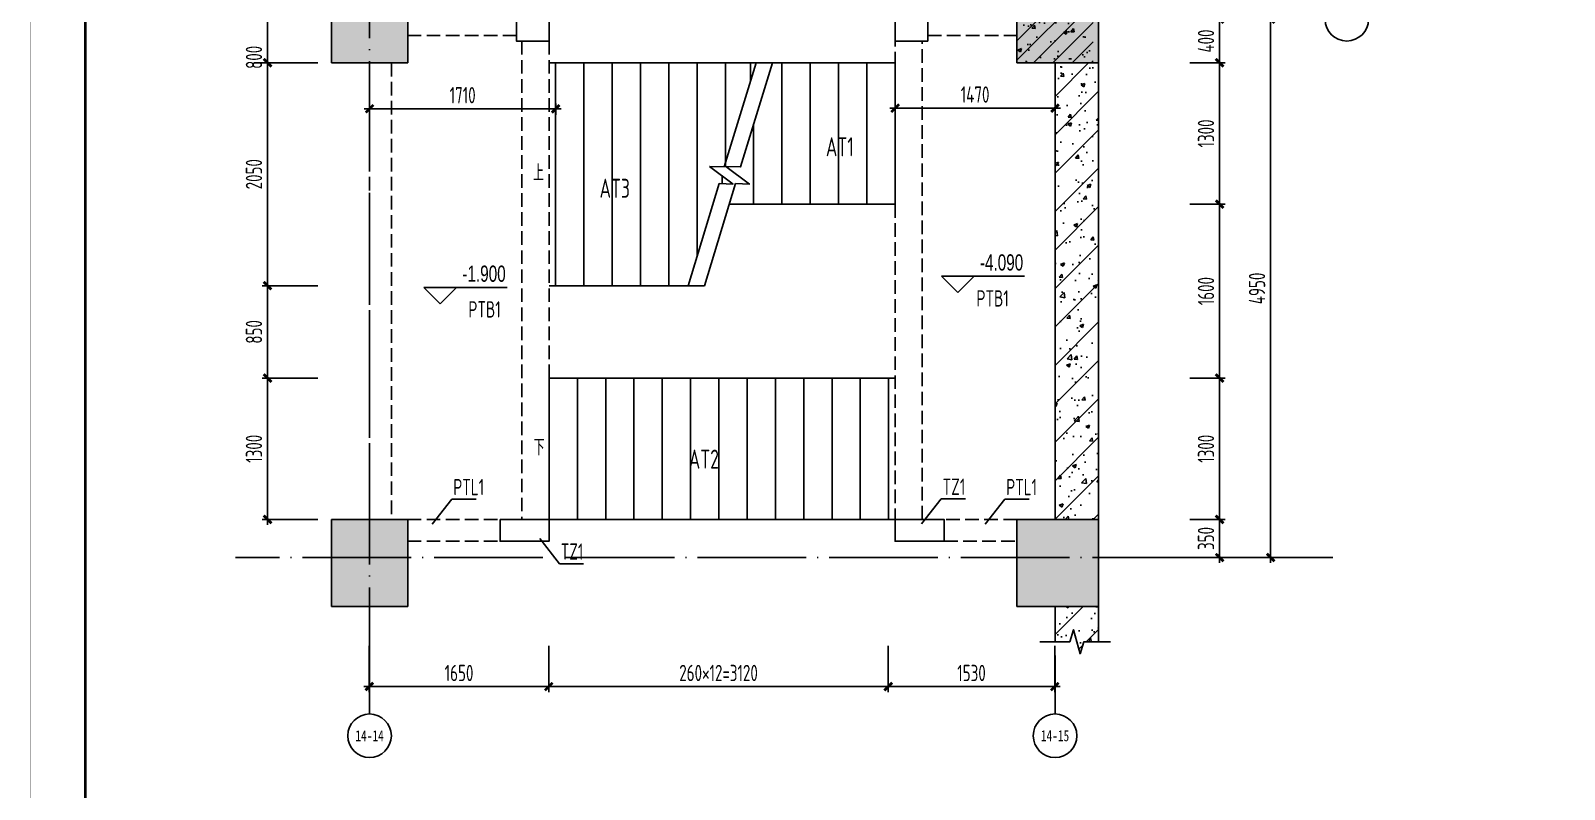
# Model space of a CAD drawing. Extents: x 458696 to 839151, y -191463 to 35158.
# Drawn here: x 505277 to 519373, y -50076 to -43098 of the extents above; entities that cross this region are included whole.
import ezdxf
from ezdxf.enums import TextEntityAlignment as Align

# ---------------------------------------------------------------- set-up
doc = ezdxf.new("R2010")
doc.units = 0
doc.header["$LTSCALE"] = 500
for name, pattern in [('CENTER', [2, 1.25, -0.25, 0.25, -0.25]), ('DASH', [0.35, 0.25, -0.1]), ('DOTE', [2.42, 2, -0.2, 0.02, -0.2])]:
    doc.linetypes.add(name, pattern=pattern)
doc.layers.get('0').update_dxf_attribs({"linetype": 'CONTINUOUS'})
doc.layers.get('Defpoints').update_dxf_attribs({"color": 167, "linetype": 'CONTINUOUS'})
for name, color, linetype in [('02-TEXT_轴号', 7, 'CONTINUOUS'), ('05-填充_天正', 26, 'CONTINUOUS'), ('104-13#14# B1核心筒$0$104-13#14# B1核心筒$0$DIM_SYMB', 3, 'CONTINUOUS'), ('104-13#14# B1核心筒$0$A_STR-砼墙', 51, 'CONTINUOUS'), ('A-E_楼梯', 171, 'CONTINUOUS'), ('A_STR-砼柱', 51, 'CONTINUOUS'), ('AXIS', 253, 'CENTER'), ('PUB_TEXT', 7, 'CONTINUOUS'), ('s-beam', 4, 'DASH'), ('s-colu', 2, 'CONTINUOUS'), ('s-colu-hatc', 251, 'CONTINUOUS'), ('s-dim', 3, 'CONTINUOUS'), ('S-HATCH', 253, 'CONTINUOUS'), ('s-stair', 7, 'CONTINUOUS'), ('s-thin', 3, 'CONTINUOUS'), ('S_TEXT', 7, 'CONTINUOUS'), ('S_THIN', 7, 'CONTINUOUS')]:
    doc.layers.add(name, color=color, linetype=linetype)
doc.styles.add('_TCH_AXIS', font='STXIHEI.TTF')
doc.styles.add('_TCH_DIM', font='ros.shx', dxfattribs={"width": 0.8, "bigfont": 'jd.shx'})
doc.styles.add('TSSD_Dimension', font='tssdeng.shx', dxfattribs={"width": 0.7, "bigfont": 'TSSDCHN.SHX'})
doc.styles.add('TSSD_Rein', font='Tssdeng.shx', dxfattribs={"width": 0.7, "bigfont": 'hztxt.shx'})
doc.dimstyles.new('TSSD_50_50', dxfattribs={"dimtxt": 150, "dimasz": 50, "dimexe": 50, "dimexo": 125, "dimgap": 50, "dimtad": 1, "dimdec": 0, "dimzin": 0, "dimdsep": 46, "dimtxsty": 'TSSD_Dimension', "dimblk": 'ARCHTICK', "dimblk1": 'ARCHTICK', "dimblk2": 'ARCHTICK', "dimcen": 0, "dimdle": 50, "dimclrt": 7, "dimadec": 0, "dimazin": 0, "dimtfac": 1, "dimtdec": 0, "dimtix": 1, "dimtmove": 2, "dimatfit": 3, "dimfxl": 1, "dimtolj": 1, "dimtzin": 0, "dimarcsym": 0})
pattern_1 = [(50, (166016.54, 10673.13), (358.6301, -31.37607), [37.5, -412.5]), (355, (166016.54, 10673.13), (-69.37567, 376.09607), [30, -330]), (100.4514, (166046.43, 10670.52), (289.2547, 344.71977), [31.8701, -350.57106]), (46.1842, (166016.54, 10773.13), (533.6205, -82.7595), [56.25, -618.75]), (96.6356, (166061, 10766.24), (467.33135, 487.0589), [47.80514, -525.8565]), (351.1842, (166016.54, 10773.13), (467.331, 487.0593), [45, -495]), (21, (166066.54, 10748.13), (298.45353, -201.30945), [37.5, -412.5]), (326, (166066.54, 10748.13), (121.65767, 362.57502), [30, -330]), (71.4514, (166091.4, 10731.36), (420.1113, 161.26525), [31.8701, -350.57106]), (37.5, (166016.54, 10673.13), (6.079928, 166.446927), [0, -326, 0, -335, 0, -331.25]), (7.5, (166016.54, 10673.13), (131.53477, 197.20586), [0, -191, 0, -318.5, 0, -126.25]), (327.5, (165905.04, 10673.13), (266.91122, -11.277436), [0, -125, 0, -390, 0, -517.5]), (317.5, (165855.04, 10673.13), (291.59308, 50.05249), [0, -162.5, 0, -259, 0, -367.5]), (45, (166016.54, 10673.13), (-176.7767, 176.7767), [])]

# ---------------------------------------------------------------- blocks, each defined once
blk = doc.blocks.new('_ArchTick')
at = {"color": 0, "const_width": 0.5}
blk.add_lwpolyline([(-0.71, -0.71), (0.71, 0.71)], dxfattribs=at)
blk = doc.blocks.new('*D894')
at = {"layer": 'Defpoints', "color": 0, "transparency": 16777216}
for p in [(516173, -42994), (516673, -42994), (516173, -47944)]:
    blk.add_point(p, dxfattribs=at)
at = {"layer": 's-dim', "color": 0, "lineweight": -2, "transparency": 16777216}
for p, q in [((516673, -47994), (516673, -42944)), ((516298, -42994), (516723, -42994)), ((516298, -47944), (516723, -47944))]:
    blk.add_line(p, q, dxfattribs=at)
at = {"layer": 's-dim', "color": 0, "lineweight": -2, "transparency": 16777216, "xscale": 50, "yscale": 50, "zscale": 50}
for p, rotation in [((516673, -42994), 90), ((516673, -47944), 270)]:
    blk.add_blockref('_ArchTick', p, dxfattribs=dict(at, rotation=rotation))
at = {"layer": 's-dim', "color": 7, "transparency": 16777216, "insert": (516548, -45469), "char_height": 150, "attachment_point": 5, "rotation": 90, "style": 'TSSD_Dimension'}
blk.add_mtext('\\A1;4950', dxfattribs=at)
blk = doc.blocks.new('*D896')
at = {"layer": 'Defpoints', "color": 0, "transparency": 16777216}
for p in [(508389, -48631), (510039, -48631), (510039, -49131)]:
    blk.add_point(p, dxfattribs=at)
at = {"layer": 's-dim', "color": 0, "lineweight": -2, "transparency": 16777216}
for p, q in [((508389, -48756), (508389, -49181)), ((510039, -48756), (510039, -49181)), ((508339, -49131), (510089, -49131))]:
    blk.add_line(p, q, dxfattribs=at)
at = {"layer": 's-dim', "color": 0, "lineweight": -2, "transparency": 16777216, "xscale": 50, "yscale": 50, "zscale": 50, "rotation": 180}
blk.add_blockref('_ArchTick', (508389, -49131), dxfattribs=at)
at = {"layer": 's-dim', "color": 0, "lineweight": -2, "transparency": 16777216, "xscale": 50, "yscale": 50, "zscale": 50}
blk.add_blockref('_ArchTick', (510039, -49131), dxfattribs=at)
at = {"layer": 's-dim', "color": 7, "transparency": 16777216, "insert": (509214, -49006), "char_height": 150, "attachment_point": 5, "style": 'TSSD_Dimension'}
blk.add_mtext('\\A1;1650', dxfattribs=at)
blk = doc.blocks.new('*D905')
at = {"layer": 'Defpoints', "color": 0, "transparency": 16777216}
for p in [(508042, -43394), (507454, -45444), (508042, -45444)]:
    blk.add_point(p, dxfattribs=at)
at = {"layer": 's-dim', "color": 0, "lineweight": -2, "transparency": 16777216}
for p, q in [((507917, -43394), (507404, -43394)), ((507454, -43344), (507454, -45494)), ((507917, -45444), (507404, -45444))]:
    blk.add_line(p, q, dxfattribs=at)
at = {"layer": 's-dim', "color": 0, "lineweight": -2, "transparency": 16777216, "xscale": 50, "yscale": 50, "zscale": 50}
for p, rotation in [((507454, -43394), 90), ((507454, -45444), 270)]:
    blk.add_blockref('_ArchTick', p, dxfattribs=dict(at, rotation=rotation))
at = {"layer": 's-dim', "color": 7, "transparency": 16777216, "insert": (507329, -44419), "char_height": 150, "attachment_point": 5, "rotation": 90, "style": 'TSSD_Dimension'}
blk.add_mtext('\\A1;2050', dxfattribs=at)
blk = doc.blocks.new('*D906')
at = {"layer": 'Defpoints', "color": 0, "transparency": 16777216}
for p in [(508042, -45444), (507454, -46294), (508042, -46294)]:
    blk.add_point(p, dxfattribs=at)
at = {"layer": 's-dim', "color": 0, "lineweight": -2, "transparency": 16777216}
for p, q in [((507917, -45444), (507404, -45444)), ((507454, -45394), (507454, -46344)), ((507917, -46294), (507404, -46294))]:
    blk.add_line(p, q, dxfattribs=at)
at = {"layer": 's-dim', "color": 0, "lineweight": -2, "transparency": 16777216, "xscale": 50, "yscale": 50, "zscale": 50}
for p, rotation in [((507454, -45444), 90), ((507454, -46294), 270)]:
    blk.add_blockref('_ArchTick', p, dxfattribs=dict(at, rotation=rotation))
at = {"layer": 's-dim', "color": 7, "transparency": 16777216, "insert": (507329, -45869), "char_height": 150, "attachment_point": 5, "rotation": 90, "style": 'TSSD_Dimension'}
blk.add_mtext('\\A1;850', dxfattribs=at)
blk = doc.blocks.new('*D907')
at = {"layer": 'Defpoints', "color": 0, "transparency": 16777216}
for p in [(508042, -46294), (507454, -47594), (508042, -47594)]:
    blk.add_point(p, dxfattribs=at)
at = {"layer": 's-dim', "color": 0, "lineweight": -2, "transparency": 16777216}
for p, q in [((507917, -46294), (507404, -46294)), ((507454, -46244), (507454, -47644)), ((507917, -47594), (507404, -47594))]:
    blk.add_line(p, q, dxfattribs=at)
at = {"layer": 's-dim', "color": 0, "lineweight": -2, "transparency": 16777216, "xscale": 50, "yscale": 50, "zscale": 50}
for p, rotation in [((507454, -46294), 90), ((507454, -47594), 270)]:
    blk.add_blockref('_ArchTick', p, dxfattribs=dict(at, rotation=rotation))
at = {"layer": 's-dim', "color": 7, "transparency": 16777216, "insert": (507329, -46944), "char_height": 150, "attachment_point": 5, "rotation": 90, "style": 'TSSD_Dimension'}
blk.add_mtext('\\A1;1300', dxfattribs=at)
blk = doc.blocks.new('*D908')
at = {"layer": 'Defpoints', "color": 0, "transparency": 16777216}
for p in [(515806, -43394), (515806, -44694), (516204, -44694)]:
    blk.add_point(p, dxfattribs=at)
at = {"layer": 's-dim', "color": 0, "lineweight": -2, "transparency": 16777216}
for p, q in [((515931, -43394), (516254, -43394)), ((516204, -43344), (516204, -44744)), ((515931, -44694), (516254, -44694))]:
    blk.add_line(p, q, dxfattribs=at)
at = {"layer": 's-dim', "color": 0, "lineweight": -2, "transparency": 16777216, "xscale": 50, "yscale": 50, "zscale": 50}
for p, rotation in [((516204, -43394), 90), ((516204, -44694), 270)]:
    blk.add_blockref('_ArchTick', p, dxfattribs=dict(at, rotation=rotation))
at = {"layer": 's-dim', "color": 7, "transparency": 16777216, "insert": (516079, -44044), "char_height": 150, "attachment_point": 5, "rotation": 90, "style": 'TSSD_Dimension'}
blk.add_mtext('\\A1;1300', dxfattribs=at)
blk = doc.blocks.new('*D909')
at = {"layer": 'Defpoints', "color": 0, "transparency": 16777216}
for p in [(515806, -44694), (515806, -46294), (516204, -46294)]:
    blk.add_point(p, dxfattribs=at)
at = {"layer": 's-dim', "color": 0, "lineweight": -2, "transparency": 16777216}
for p, q in [((516204, -44644), (516204, -46344)), ((515931, -44694), (516254, -44694)), ((515931, -46294), (516254, -46294))]:
    blk.add_line(p, q, dxfattribs=at)
at = {"layer": 's-dim', "color": 0, "lineweight": -2, "transparency": 16777216, "xscale": 50, "yscale": 50, "zscale": 50}
for p, rotation in [((516204, -44694), 90), ((516204, -46294), 270)]:
    blk.add_blockref('_ArchTick', p, dxfattribs=dict(at, rotation=rotation))
at = {"layer": 's-dim', "color": 7, "transparency": 16777216, "insert": (516079, -45494), "char_height": 150, "attachment_point": 5, "rotation": 90, "style": 'TSSD_Dimension'}
blk.add_mtext('\\A1;1600', dxfattribs=at)
blk = doc.blocks.new('*D910')
at = {"layer": 'Defpoints', "color": 0, "transparency": 16777216}
for p in [(515806, -46294), (515806, -47594), (516204, -47594)]:
    blk.add_point(p, dxfattribs=at)
at = {"layer": 's-dim', "color": 0, "lineweight": -2, "transparency": 16777216}
for p, q in [((515931, -46294), (516254, -46294)), ((516204, -46244), (516204, -47644)), ((515931, -47594), (516254, -47594))]:
    blk.add_line(p, q, dxfattribs=at)
at = {"layer": 's-dim', "color": 0, "lineweight": -2, "transparency": 16777216, "xscale": 50, "yscale": 50, "zscale": 50}
for p, rotation in [((516204, -46294), 90), ((516204, -47594), 270)]:
    blk.add_blockref('_ArchTick', p, dxfattribs=dict(at, rotation=rotation))
at = {"layer": 's-dim', "color": 7, "transparency": 16777216, "insert": (516079, -46944), "char_height": 150, "attachment_point": 5, "rotation": 90, "style": 'TSSD_Dimension'}
blk.add_mtext('\\A1;1300', dxfattribs=at)
blk = doc.blocks.new('*D911')
at = {"layer": 'Defpoints', "color": 0, "transparency": 16777216}
for p in [(515806, -47594), (515806, -47944), (516204, -47944)]:
    blk.add_point(p, dxfattribs=at)
at = {"layer": 's-dim', "color": 0, "lineweight": -2, "transparency": 16777216}
for p, q in [((515931, -47594), (516254, -47594)), ((516204, -47544), (516204, -47994)), ((515931, -47944), (516254, -47944))]:
    blk.add_line(p, q, dxfattribs=at)
at = {"layer": 's-dim', "color": 0, "lineweight": -2, "transparency": 16777216, "xscale": 50, "yscale": 50, "zscale": 50}
for p, rotation in [((516204, -47594), 90), ((516204, -47944), 270)]:
    blk.add_blockref('_ArchTick', p, dxfattribs=dict(at, rotation=rotation))
at = {"layer": 's-dim', "color": 7, "transparency": 16777216, "insert": (516079, -47769), "char_height": 150, "attachment_point": 5, "rotation": 90, "style": 'TSSD_Dimension'}
blk.add_mtext('\\A1;350', dxfattribs=at)
blk = doc.blocks.new('*D912')
at = {"layer": 'Defpoints', "color": 0, "transparency": 16777216}
for p in [(515806, -42994), (516204, -42994), (515806, -43394)]:
    blk.add_point(p, dxfattribs=at)
at = {"layer": 's-dim', "color": 0, "lineweight": -2, "transparency": 16777216}
for p, q in [((516204, -43444), (516204, -42944)), ((515931, -42994), (516254, -42994)), ((515931, -43394), (516254, -43394))]:
    blk.add_line(p, q, dxfattribs=at)
at = {"layer": 's-dim', "color": 0, "lineweight": -2, "transparency": 16777216, "xscale": 50, "yscale": 50, "zscale": 50}
for p, rotation in [((516204, -42994), 90), ((516204, -43394), 270)]:
    blk.add_blockref('_ArchTick', p, dxfattribs=dict(at, rotation=rotation))
at = {"layer": 's-dim', "color": 7, "transparency": 16777216, "insert": (516079, -43194), "char_height": 150, "attachment_point": 5, "rotation": 90, "style": 'TSSD_Dimension'}
blk.add_mtext('\\A1;400', dxfattribs=at)
blk = doc.blocks.new('*D914')
at = {"layer": 'Defpoints', "color": 0, "transparency": 16777216}
for p in [(507808, -42594), (507454, -43394), (507454, -43394)]:
    blk.add_point(p, dxfattribs=at)
at = {"layer": 's-dim', "color": 0, "lineweight": -2, "transparency": 16777216}
for p, q in [((507454, -42544), (507454, -43444)), ((507683, -42594), (507404, -42594)), ((507329, -43394), (507404, -43394))]:
    blk.add_line(p, q, dxfattribs=at)
at = {"layer": 's-dim', "color": 0, "lineweight": -2, "transparency": 16777216, "xscale": 50, "yscale": 50, "zscale": 50}
for p, rotation in [((507454, -42594), 90), ((507454, -43394), 270)]:
    blk.add_blockref('_ArchTick', p, dxfattribs=dict(at, rotation=rotation))
at = {"layer": 's-dim', "color": 7, "transparency": 16777216, "insert": (507329, -43344), "char_height": 150, "attachment_point": 5, "rotation": 90, "style": 'TSSD_Dimension'}
blk.add_mtext('\\A1;800', dxfattribs=at)
blk = doc.blocks.new('*D915')
at = {"layer": 'Defpoints', "color": 0, "transparency": 16777216}
for p in [(510039, -48631), (513159, -48631), (513159, -49131)]:
    blk.add_point(p, dxfattribs=at)
at = {"layer": 's-dim', "color": 0, "lineweight": -2, "transparency": 16777216}
for p, q in [((510039, -48756), (510039, -49181)), ((513159, -48756), (513159, -49181)), ((509989, -49131), (513209, -49131))]:
    blk.add_line(p, q, dxfattribs=at)
at = {"layer": 's-dim', "color": 0, "lineweight": -2, "transparency": 16777216, "xscale": 50, "yscale": 50, "zscale": 50, "rotation": 180}
blk.add_blockref('_ArchTick', (510039, -49131), dxfattribs=at)
at = {"layer": 's-dim', "color": 0, "lineweight": -2, "transparency": 16777216, "xscale": 50, "yscale": 50, "zscale": 50}
blk.add_blockref('_ArchTick', (513159, -49131), dxfattribs=at)
at = {"layer": 's-dim', "color": 7, "transparency": 16777216, "insert": (511599, -49006), "char_height": 150, "attachment_point": 5, "style": 'TSSD_Dimension'}
blk.add_mtext('\\A1;260×12=3120', dxfattribs=at)
blk = doc.blocks.new('*D916')
at = {"layer": 'Defpoints', "color": 0, "transparency": 16777216}
for p in [(513159, -48631), (514689, -48631), (514689, -49131)]:
    blk.add_point(p, dxfattribs=at)
at = {"layer": 's-dim', "color": 0, "lineweight": -2, "transparency": 16777216}
for p, q in [((513159, -48756), (513159, -49181)), ((514689, -48756), (514689, -49181)), ((513109, -49131), (514739, -49131))]:
    blk.add_line(p, q, dxfattribs=at)
at = {"layer": 's-dim', "color": 0, "lineweight": -2, "transparency": 16777216, "xscale": 50, "yscale": 50, "zscale": 50, "rotation": 180}
blk.add_blockref('_ArchTick', (513159, -49131), dxfattribs=at)
at = {"layer": 's-dim', "color": 0, "lineweight": -2, "transparency": 16777216, "xscale": 50, "yscale": 50, "zscale": 50}
blk.add_blockref('_ArchTick', (514689, -49131), dxfattribs=at)
at = {"layer": 's-dim', "color": 7, "transparency": 16777216, "insert": (513924, -49006), "char_height": 150, "attachment_point": 5, "style": 'TSSD_Dimension'}
blk.add_mtext('\\A1;1530', dxfattribs=at)
blk = doc.blocks.new('*D917')
at = {"layer": 'Defpoints', "color": 0, "transparency": 16777216}
for p in [(510102, -43817), (508392, -43998), (510102, -43998)]:
    blk.add_point(p, dxfattribs=at)
at = {"layer": 's-dim', "color": 0, "lineweight": -2, "transparency": 16777216}
for p, q in [((508342, -43817), (510152, -43817)), ((508392, -43873), (508392, -43767)), ((510102, -43873), (510102, -43767))]:
    blk.add_line(p, q, dxfattribs=at)
at = {"layer": 's-dim', "color": 0, "lineweight": -2, "transparency": 16777216, "xscale": 50, "yscale": 50, "zscale": 50, "rotation": 180}
blk.add_blockref('_ArchTick', (508392, -43817), dxfattribs=at)
at = {"layer": 's-dim', "color": 0, "lineweight": -2, "transparency": 16777216, "xscale": 50, "yscale": 50, "zscale": 50}
blk.add_blockref('_ArchTick', (510102, -43817), dxfattribs=at)
at = {"layer": 's-dim', "color": 7, "transparency": 16777216, "insert": (509247, -43692), "char_height": 150, "attachment_point": 5, "style": 'TSSD_Dimension'}
blk.add_mtext('\\A1;1710', dxfattribs=at)
blk = doc.blocks.new('*D918')
at = {"layer": 'Defpoints', "color": 0, "transparency": 16777216}
for p in [(513222, -43571), (514692, -43571), (514692, -43811)]:
    blk.add_point(p, dxfattribs=at)
at = {"layer": 's-dim', "color": 0, "lineweight": -2, "transparency": 16777216}
for p, q in [((513222, -43696), (513222, -43861)), ((514692, -43696), (514692, -43861)), ((513172, -43811), (514742, -43811))]:
    blk.add_line(p, q, dxfattribs=at)
at = {"layer": 's-dim', "color": 0, "lineweight": -2, "transparency": 16777216, "xscale": 50, "yscale": 50, "zscale": 50, "rotation": 180}
blk.add_blockref('_ArchTick', (513222, -43811), dxfattribs=at)
at = {"layer": 's-dim', "color": 0, "lineweight": -2, "transparency": 16777216, "xscale": 50, "yscale": 50, "zscale": 50}
blk.add_blockref('_ArchTick', (514692, -43811), dxfattribs=at)
at = {"layer": 's-dim', "color": 7, "transparency": 16777216, "insert": (513957, -43686), "char_height": 150, "attachment_point": 5, "style": 'TSSD_Dimension'}
blk.add_mtext('\\A1;1470', dxfattribs=at)

msp = doc.modelspace()

# ---------------------------------------------------------------- hatches: boundary and pattern name
at = {"layer": '05-填充_天正'}
h = msp.add_hatch(dxfattribs=at)
h.set_pattern_fill('钢筋混凝土', color=256, scale=50, style=0)
h.set_pattern_definition([(45, (425977.9, 90474.87), (-88.38835, 88.38835), []), (50, (425977.9, 90474.87), (358.6301, -31.37607), [37.5, -412.5]), (355, (425977.9, 90474.87), (-69.3757, 376.0961), [30, -330]), (100.4514, (426007.78, 90472.26), (289.2547, 344.7198), [31.8701, -350.57106]), (46.1842, (425977.9, 90574.87), (533.6205, -82.7595), [56.25, -618.75]), (96.6356, (426022.36, 90568), (467.3314, 487.059), [47.8051, -525.8565]), (351.1842, (425977.9, 90574.9), (467.331, 487.0593), [45, -495]), (21, (426027.9, 90549.87), (298.4535, -201.30945), [37.5, -412.5]), (326, (426027.9, 90549.87), (121.6577, 362.575), [30, -330]), (71.4514, (426052.77, 90533.1), (420.1113, 161.26525), [31.8701, -350.57106]), (37.5, (425977.9, 90474.87), (6.07993, 166.44693), [0, -326, 0, -335, 0, -331.25]), (7.5, (425977.9, 90474.87), (131.53477, 197.20586), [0, -191, 0, -318.5, 0, -126.25]), (327.5, (425866.4, 90474.87), (266.91122, -11.27744), [0, -125, 0, -390, 0, -517.5]), (317.5, (425816.4, 90474.87), (291.5931, 50.0525), [0, -162.5, 0, -259, 0, -367.5])])
h.paths.add_polyline_path([(514341.748, -43393.93), (515041.748, -43393.93), (515041.748, -42593.93), (514341.748, -42593.93)])
at = {"layer": 's-colu-hatc'}
for points in [[(508041.748, -42593.93), (508741.748, -42593.93), (508741.748, -43393.93), (508041.748, -43393.93)], [(514341.748, -42593.93), (515091.748, -42593.93), (515091.748, -43393.93), (514341.748, -43393.93)], [(508041.748, -47593.93), (508741.748, -47593.93), (508741.748, -48393.93), (508041.748, -48393.93)], [(514341.748, -47593.93), (515091.748, -47593.93), (515091.748, -48393.93), (514341.748, -48393.93)]]:
    msp.add_hatch(color=256, dxfattribs=at).paths.add_polyline_path(points)
at = {"layer": 'S-HATCH'}
h = msp.add_hatch(dxfattribs=at)
h.set_pattern_fill('ARMORED', color=256, scale=50, style=0)
h.set_pattern_definition(pattern_1)
h.paths.add_polyline_path([(515091.748, -43393.93), (514691.748, -43393.93), (514691.748, -47593.93), (515091.748, -47593.93)])
h = msp.add_hatch(dxfattribs=at)
h.set_pattern_fill('ARMORED', color=256, scale=50, style=0)
h.set_pattern_definition(pattern_1)
h.paths.add_polyline_path([(514691.748, -48718.78), (514826.748, -48718.78), (514861.748, -48608.78), (514921.748, -48828.78), (514956.748, -48718.78), (515091.748, -48718.78), (515091.748, -48393.93), (514691.748, -48393.93)])

# ---------------------------------------------------------------- linework, layer by layer
for points, const_width in [([(505278.024, -19506.31), (505278.024, -72056.31), (534978.024, -72056.31), (534978.024, -19506.31)], 2.5), ([(534478.024, -68306.31), (534478.024, -20756.31), (505778.024, -20756.31), (505778.024, -68306.31)], 25)]:
    msp.add_lwpolyline(points, close=True, dxfattribs=dict(const_width=const_width))
at = {"layer": '104-13#14# B1核心筒$0$104-13#14# B1核心筒$0$DIM_SYMB'}
for points in [[(510071.748, -46943.93, 0, 0, 0), (513941.748, -46943.93, 0, 0, 0), (513941.748, -44043.93, 0, 0, 0), (512301.748, -44043.93, 40, 0, 0), (512151.748, -44043.93, 0, 0, 0)], [(510071.748, -44418.93, 0, 0, 0), (510961.748, -44418.93, 40, 0, 0), (511111.748, -44418.93, 0, 0, 0)]]:
    msp.add_lwpolyline(points, format="xyseb", dxfattribs=at)
at = {"layer": '104-13#14# B1核心筒$0$A_STR-砼墙', "linetype": 'Continuous'}
for p, q in [((514691.748, -47593.93), (514691.748, -43393.93)), ((515091.748, -47593.93), (515091.748, -43393.93)), ((514691.748, -48718.78), (514691.748, -48393.93)), ((515091.748, -48718.78), (515091.748, -48393.93))]:
    msp.add_line(p, q, dxfattribs=at)
at = {"layer": 'A-E_楼梯'}
msp.add_line((511661.748, -43393.93), (511661.748, -43911.259), dxfattribs=at)
at = {"layer": 'A_STR-砼柱'}
for p, q in [((514341.748, -42593.93), (514341.748, -43393.93)), ((514341.748, -43393.93), (514691.748, -43393.93)), ((514691.748, -47593.93), (514341.748, -47593.93))]:
    msp.add_line(p, q, dxfattribs=at)
at = {"layer": 'AXIS', "color": 8, "linetype": 'DOTE'}
for p, q in [((508391.748, -49218.89), (508391.748, -36078.319)), ((517245.245, -47943.93), (507160.417, -47943.93))]:
    msp.add_line(p, q, dxfattribs=at)
at = {"layer": 's-beam'}
for p, q in [((508741.748, -43143.93), (509741.748, -43143.93)), ((509791.748, -43193.93), (509791.748, -47593.93)), ((510041.748, -43193.93), (510041.748, -47593.93)), ((513221.748, -47793.93), (513221.748, -43143.93)), ((513471.748, -47593.93), (513471.748, -43193.93)), ((513521.748, -43143.93), (514341.748, -43143.93)), ((508391.748, -43393.93), (508391.748, -47593.93)), ((508591.748, -43393.93), (508591.748, -47593.93)), ((508741.748, -47593.93), (509591.748, -47593.93)), ((514341.748, -47593.93), (513671.748, -47593.93)), ((508741.748, -47793.93), (509591.748, -47793.93)), ((513671.748, -47793.93), (514341.748, -47793.93))]:
    msp.add_line(p, q, dxfattribs=at)
at = {"layer": 's-colu'}
for points in [[(508041.748, -42593.93), (508741.748, -42593.93), (508741.748, -43393.93), (508041.748, -43393.93)], [(514341.748, -42593.93), (515091.748, -42593.93), (515091.748, -43393.93), (514341.748, -43393.93)], [(509741.748, -42793.93), (510041.748, -42793.93), (510041.748, -43193.93), (509741.748, -43193.93)], [(513221.748, -42793.93), (513521.748, -42793.93), (513521.748, -43193.93), (513221.748, -43193.93)], [(508041.748, -47593.93), (508741.748, -47593.93), (508741.748, -48393.93), (508041.748, -48393.93)], [(509591.748, -47593.93), (510041.748, -47593.93), (510041.748, -47793.93), (509591.748, -47793.93)], [(513221.748, -47593.93), (513671.748, -47593.93), (513671.748, -47793.93), (513221.748, -47793.93)], [(514341.748, -47593.93), (515091.748, -47593.93), (515091.748, -48393.93), (514341.748, -48393.93)]]:
    msp.add_lwpolyline(points, close=True, dxfattribs=at)
at = {"layer": 's-dim'}
for p, q in [((508391.748, -48843.93), (508391.748, -49383.013)), ((514691.748, -48843.93), (514691.748, -49383.013))]:
    msp.add_line(p, q, dxfattribs=at)
for centre in [(517373.234, -42993.93), (508391.748, -49583.013), (514691.748, -49583.013)]:
    msp.add_circle(centre, 200, dxfattribs=at)
at = {"layer": 's-stair'}
for p, q in [((510041.748, -43393.93), (511943.748, -43393.93)), ((510101.748, -45443.93), (510101.748, -43393.93)), ((510361.748, -45443.93), (510361.748, -43393.93)), ((510621.748, -45443.93), (510621.748, -43393.93)), ((510881.748, -45443.93), (510881.748, -43393.93)), ((511141.748, -45443.93), (511141.748, -43393.93)), ((511401.748, -45174.539), (511401.748, -43393.93)), ((511474.278, -43393.93), (513221.748, -43393.93)), ((511943.748, -43393.93), (511652.097, -44352.078)), ((511661.748, -44351.392), (511661.748, -43393.93)), ((511891.748, -43564.764), (511891.748, -43393.93)), ((512181.748, -43393.93), (512181.748, -44693.93)), ((512441.748, -43393.93), (512441.748, -44693.93)), ((512701.748, -43393.93), (512701.748, -44693.93)), ((512961.748, -43393.93), (512961.748, -44693.93)), ((513221.748, -43393.93), (513221.748, -44693.93)), ((511921.748, -43958.994), (511921.748, -44693.93)), ((511652.097, -44352.078), (511517.174, -44347.532)), ((511517.174, -44347.532), (511732.183, -44509.14)), ((511605.587, -44504.874), (511319.748, -45443.93)), ((511732.183, -44509.14), (511605.587, -44504.874)), ((511631.748, -44505.756), (511631.748, -44433.649)), ((511698.041, -44693.93), (513221.748, -44693.93)), ((510041.748, -46293.93), (513221.748, -46293.93)), ((510041.748, -47593.93), (510041.748, -46293.93)), ((510301.748, -47593.93), (510301.748, -46293.93)), ((510561.748, -47593.93), (510561.748, -46293.93)), ((510821.748, -47593.93), (510821.748, -46293.93)), ((511081.748, -47593.93), (511081.748, -46293.93)), ((511341.748, -47593.93), (511341.748, -46293.93)), ((511601.748, -47593.93), (511601.748, -46293.93)), ((511861.748, -47593.93), (511861.748, -46293.93)), ((512121.748, -47593.93), (512121.748, -46293.93)), ((512381.748, -47593.93), (512381.748, -46293.93)), ((512641.748, -47593.93), (512641.748, -46293.93)), ((512901.748, -47593.93), (512901.748, -46293.93)), ((513161.748, -47593.93), (513161.748, -46293.93)), ((510041.748, -47593.93), (513221.748, -47593.93))]:
    msp.add_line(p, q, dxfattribs=at)
msp.add_lwpolyline([(512093.748, -43393.93), (511802.097, -44352.078), (511667.174, -44347.532), (511882.183, -44509.14), (511755.587, -44504.874), (511469.748, -45443.93), (510041.748, -45443.93)], dxfattribs=at)
at = {"layer": 's-thin'}
for p, q in [((513798.249, -45506.945), (513648.249, -45356.945)), ((513648.249, -45356.945), (514411.582, -45356.945)), ((513798.249, -45506.945), (513948.249, -45356.945)), ((509041.772, -45610.529), (508891.772, -45460.529)), ((508891.772, -45460.529), (509655.105, -45460.529)), ((509041.772, -45610.529), (509191.772, -45460.529))]:
    msp.add_line(p, q, dxfattribs=at)
msp.add_lwpolyline([(514551.748, -48718.78), (514826.748, -48718.78), (514861.748, -48608.78), (514921.748, -48828.78), (514956.748, -48718.78), (515201.063, -48718.78)], dxfattribs=at)
at = {"layer": 'S_THIN'}
for p, q in [((508967.723, -47638.212), (509148.545, -47407.56)), ((509148.545, -47407.56), (509371.689, -47407.56)), ((513465.16, -47634.792), (513645.982, -47404.14)), ((513645.982, -47404.14), (513869.126, -47404.14)), ((514049.389, -47638.26), (514230.211, -47407.608)), ((514230.211, -47407.608), (514453.355, -47407.608)), ((509955.191, -47770.279), (510136.013, -48000.931)), ((510136.013, -48000.931), (510359.157, -48000.931))]:
    msp.add_line(p, q, dxfattribs=at)

# ---------------------------------------------------------------- texts
at = {"layer": '02-TEXT_轴号', "style": '_TCH_AXIS'}
for s, height, width, p, p2 in [('14-14', 100.6332, 0.761209, (508261.102, -49633.33), (508522.393, -49633.33)), ('14-15', 102.7663, 0.743037, (514561.518, -49634.397), (514821.978, -49634.397))]:
    msp.add_text(s, height=height, dxfattribs=dict(at, width=width)).set_placement(p, p2, align=Align.FIT)
at = {"layer": 'PUB_TEXT', "style": '_TCH_DIM', "width": 0.705882}
for s, p in [('上', (509895.019, -44481.342)), ('-4.090', (514000.97, -45304.445)), ('-1.900', (509244.492, -45408.029)), ('下', (509899.747, -47005.18))]:
    msp.add_text(s, height=148.75, dxfattribs=at).set_placement(p)
at = {"layer": 's-dim', "color": 0, "char_height": 175, "width": 439.11329, "attachment_point": 9, "style": 'TSSD_Rein'}
for s, insert in [('AT1', (512841.135, -44254.018)), ('AT3', (510784.663, -44635.78)), ('AT2', (511602.003, -47127.047))]:
    msp.add_mtext(s, dxfattribs=dict(at, insert=insert))
at = {"layer": 'S_TEXT', "ltscale": 99, "style": 'TSSD_Dimension', "width": 0.7}
for s, p in [('PTB1', (513969.913, -45635.88)), ('PTB1', (509300.151, -45736.855)), ('TZ1', (513658.534, -47368.089)), ('PTL1', (509161.097, -47371.509)), ('PTL1', (514242.763, -47371.557)), ('TZ1', (510148.565, -47964.879))]:
    msp.add_text(s, height=150, dxfattribs=at).set_placement(p)

# ---------------------------------------------------------------- dimensions: what is measured, and where the dimension line sits
at = {"layer": 's-dim'}
dim = msp.add_linear_dim(base=(507454.247, -43393.93), p1=(507808.186, -42593.93), p2=(507454.247, -43393.93), angle=90, dimstyle='TSSD_50_50', dxfattribs=at)
dim.commit()
dim.dimension.update_dxf_attribs({"geometry": '*D914', "text_midpoint": (507329.247, -43343.546), "dimtype": 160})
for base, p1, p2, picture, middle in [((516203.579, -42993.93), (515805.908, -43393.93), (515805.908, -42993.93), '*D912', (516078.579, -43193.93)), ((516203.579, -47943.93), (515805.908, -47593.93), (515805.908, -47943.93), '*D911', (516078.579, -47768.93))]:
    dim = msp.add_linear_dim(base=base, p1=p1, p2=p2, angle=270, dimstyle='TSSD_50_50', dxfattribs=at)
    dim.commit()
    dim.dimension.update_dxf_attribs({"geometry": picture, "text_midpoint": middle})
for p1, p2, distance, picture, middle in [((516173.234, -47943.93), (516173.234, -42993.93), -500, '*D894', (516548.234, -45468.93)), ((508041.748, -43393.93), (508041.748, -45443.93), -587.501, '*D905', (507329.247, -44418.93)), ((515805.908, -43393.93), (515805.908, -44693.93), 397.671, '*D908', (516078.579, -44043.93)), ((515805.908, -44693.93), (515805.908, -46293.93), 397.671, '*D909', (516078.579, -45493.93)), ((508041.748, -45443.93), (508041.748, -46293.93), -587.501, '*D906', (507329.247, -45868.93)), ((508041.748, -46293.93), (508041.748, -47593.93), -587.501, '*D907', (507329.247, -46943.93)), ((515805.908, -46293.93), (515805.908, -47593.93), 397.671, '*D910', (516078.579, -46943.93)), ((508389.248, -48630.547), (510039.248, -48630.547), -500, '*D896', (509214.248, -49005.547)), ((513159.248, -48630.547), (514689.248, -48630.547), -500, '*D916', (513924.248, -49005.547))]:
    dim = msp.add_aligned_dim(p1=p1, p2=p2, distance=distance, dimstyle='TSSD_50_50', dxfattribs=at)
    dim.commit()
    dim.dimension.update_dxf_attribs({"geometry": picture, "text_midpoint": middle})
for base, p1, p2, picture, middle in [((510101.748, -43817.092), (508391.748, -43998.093), (510101.748, -43998.093), '*D917', (509246.748, -43692.092)), ((514691.748, -43810.725), (513221.748, -43570.571), (514691.748, -43570.571), '*D918', (513956.748, -43685.725))]:
    dim = msp.add_linear_dim(base=base, p1=p1, p2=p2, dimstyle='TSSD_50_50', dxfattribs=at)
    dim.commit()
    dim.dimension.update_dxf_attribs({"geometry": picture, "text_midpoint": middle})
dim = msp.add_aligned_dim(p1=(510039.248, -48630.547), p2=(513159.248, -48630.547), distance=-500, text='260×12=3120', dimstyle='TSSD_50_50', dxfattribs=at)
dim.commit()
dim.dimension.update_dxf_attribs({"geometry": '*D915', "text_midpoint": (511599.248, -49005.547)})

doc.saveas('drawing.dxf')
